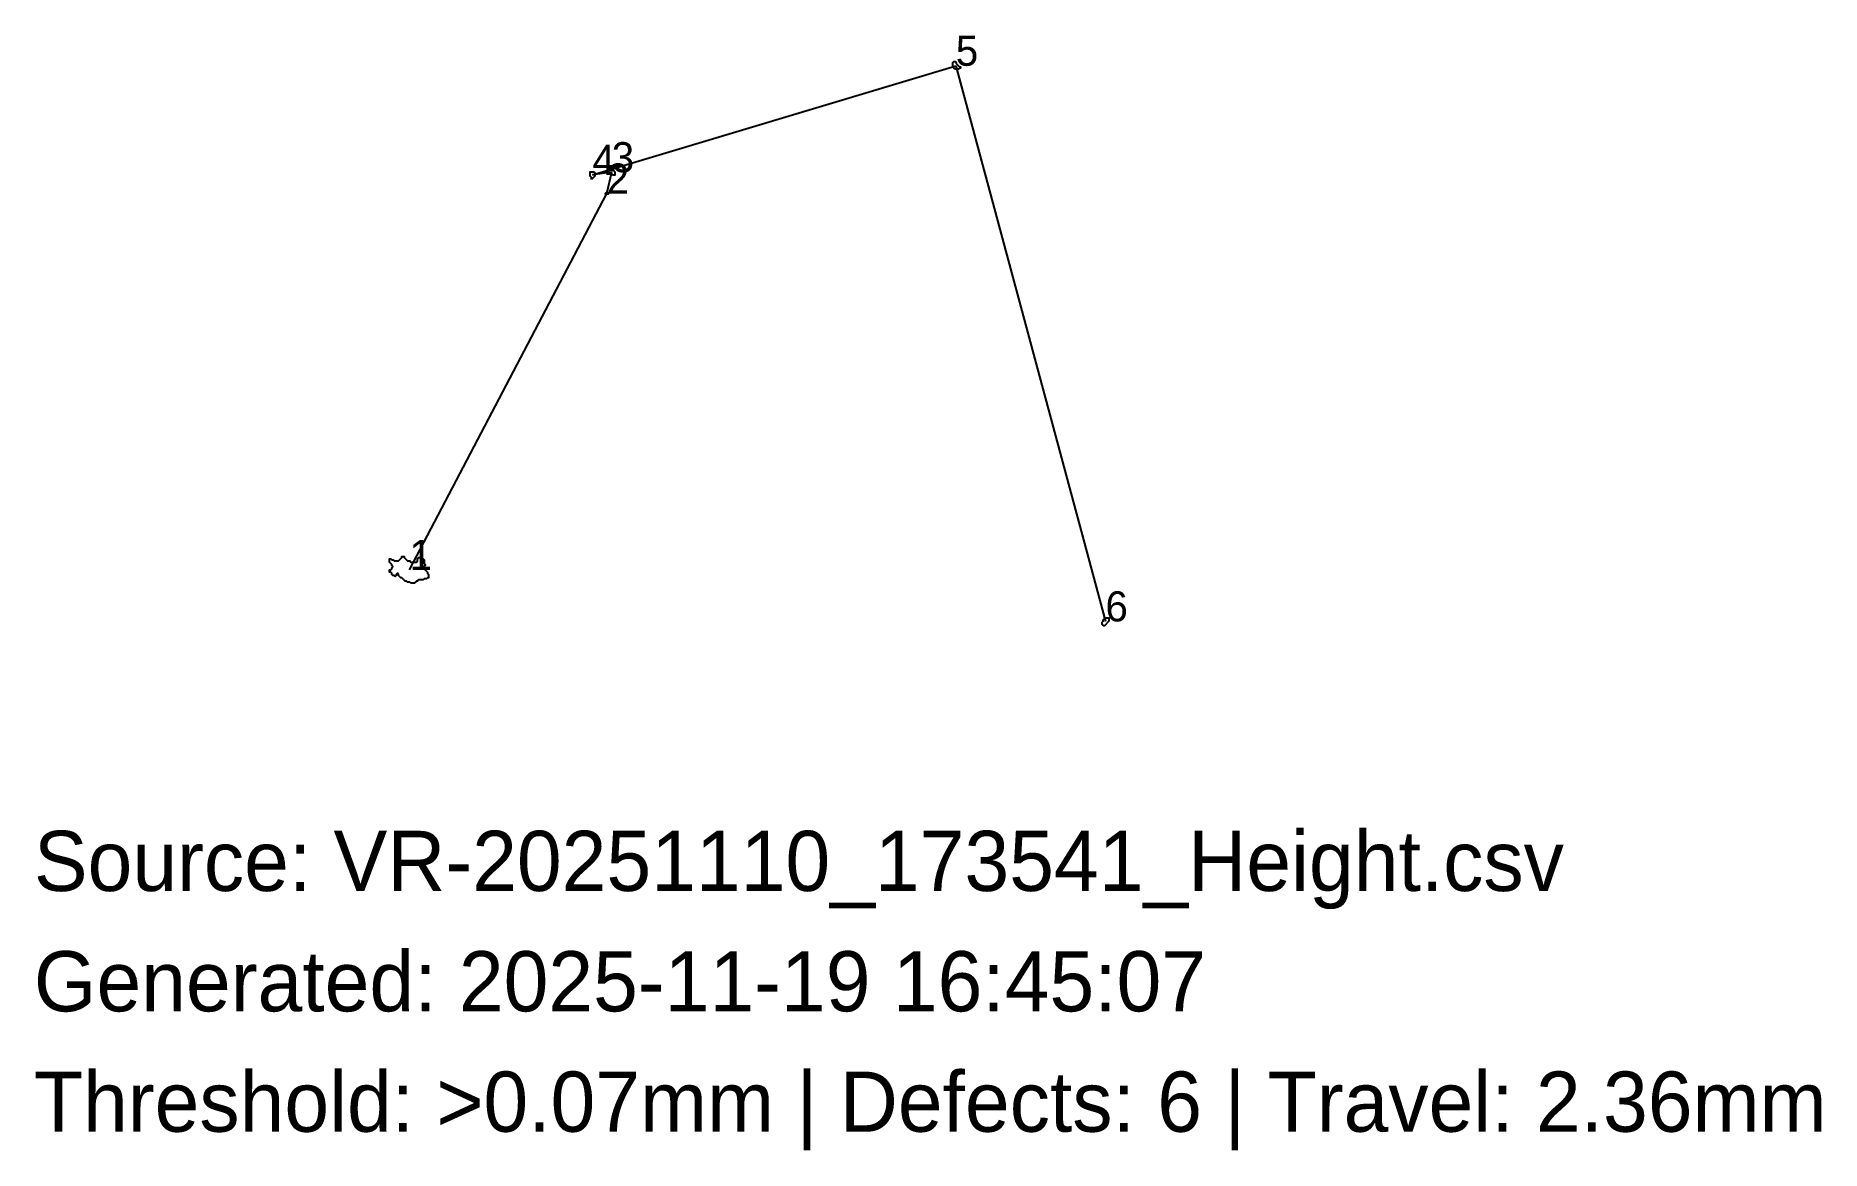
# Model space of a CAD drawing. Header units: metres. Extents: x 0 to 2.97, y -0.73 to 1.12.
import ezdxf

# ---------------------------------------------------------------- set-up
doc = ezdxf.new("R2010")
doc.units = ezdxf.units.M

msp = doc.modelspace()

# ---------------------------------------------------------------- linework, layer by layer
at = {"layer": 'DEFECT_001', "color": 1}
msp.add_lwpolyline([(0.6263, 0.2112), (0.6245, 0.2131), (0.6208, 0.2131), (0.6189, 0.2149), (0.617, 0.2149), (0.6115, 0.2205), (0.6096, 0.2205), (0.6059, 0.2242), (0.6059, 0.2261), (0.6041, 0.2279), (0.6022, 0.2261), (0.6022, 0.2242), (0.6004, 0.2224), (0.5985, 0.2242), (0.5967, 0.2242), (0.5948, 0.2261), (0.5948, 0.2279), (0.593, 0.2298), (0.5911, 0.2298), (0.5911, 0.2335), (0.593, 0.2335), (0.5948, 0.2353), (0.5948, 0.2372), (0.5967, 0.239), (0.5948, 0.2409), (0.5948, 0.2427), (0.5911, 0.2464), (0.5911, 0.252), (0.593, 0.252), (0.5948, 0.2502), (0.5967, 0.2502), (0.5985, 0.2483), (0.6059, 0.2483), (0.6115, 0.2539), (0.6115, 0.2557), (0.6152, 0.2557), (0.6152, 0.2539), (0.6208, 0.2483), (0.6245, 0.2483), (0.6263, 0.2464), (0.6356, 0.2464), (0.6374, 0.2483), (0.6374, 0.252), (0.6393, 0.2539), (0.6448, 0.2539), (0.6486, 0.2502), (0.6486, 0.2446), (0.6504, 0.2427), (0.6504, 0.2409), (0.6467, 0.2372), (0.6541, 0.2298), (0.6541, 0.2279), (0.656, 0.2261), (0.656, 0.2205), (0.6541, 0.2205), (0.6523, 0.2187), (0.6486, 0.2187), (0.6467, 0.2168), (0.6393, 0.2168), (0.6374, 0.2149), (0.6356, 0.2149), (0.6319, 0.2112)], close=True, dxfattribs=at)
at = {"layer": 'DEFECT_002', "color": 1}
msp.add_lwpolyline([(0.9487, 0.8579), (0.9506, 0.8598), (0.9543, 0.8598), (0.9543, 0.8579)], close=True, dxfattribs=at)
at = {"layer": 'DEFECT_003', "color": 1}
msp.add_lwpolyline([(0.9617, 0.8894), (0.9599, 0.8913), (0.958, 0.8913), (0.9543, 0.895), (0.9543, 0.8969), (0.9561, 0.8987), (0.9599, 0.8987), (0.9617, 0.8969), (0.9636, 0.8969), (0.9654, 0.895), (0.9654, 0.8894)], close=True, dxfattribs=at)
at = {"layer": 'DEFECT_004', "color": 1}
msp.add_lwpolyline([(0.9265, 0.882), (0.9265, 0.8857), (0.9246, 0.8876), (0.9246, 0.895), (0.9302, 0.895), (0.9321, 0.8931), (0.9321, 0.8876)], close=True, dxfattribs=at)
at = {"layer": 'DEFECT_005', "color": 1}
msp.add_lwpolyline([(1.5306, 1.0655), (1.5287, 1.0673), (1.5287, 1.0692), (1.5269, 1.071), (1.5269, 1.0766), (1.5287, 1.0784), (1.5306, 1.0784), (1.5324, 1.0766), (1.5324, 1.0747), (1.538, 1.0692), (1.5398, 1.0692), (1.5398, 1.0673), (1.538, 1.0673), (1.5361, 1.0655)], close=True, dxfattribs=at)
at = {"layer": 'DEFECT_006', "color": 1}
msp.add_lwpolyline([(1.777, 0.1408), (1.7752, 0.1427), (1.7752, 0.1464), (1.777, 0.1482), (1.777, 0.1501), (1.7789, 0.1519), (1.7789, 0.1538), (1.7863, 0.1538), (1.7863, 0.1482), (1.7789, 0.1408)], close=True, dxfattribs=at)
at = {"layer": 'TRAJECTORY', "color": 2}
for p, q in [((0.9282, 0.8899), (1.532, 1.0711)), ((1.532, 1.0711), (1.7807, 0.1479)), ((0.9603, 0.8942), (0.9282, 0.8899)), ((0.9519, 0.8588), (0.9603, 0.8942)), ((0.6242, 0.2334), (0.9519, 0.8588))]:
    msp.add_line(p, q, dxfattribs=at)

# ---------------------------------------------------------------- texts
at = {"layer": 'INFO'}
for s, p in [('Source: VR-20251110_173541_Height.csv', (0, -0.3)), ('Generated: 2025-11-19 16:45:07', (0, -0.5)), ('Threshold: >0.07mm | Defects: 6 | Travel: 2.36mm', (0, -0.7))]:
    msp.add_text(s, height=0.1, dxfattribs=at).set_placement(p)
at = {"layer": 'ORDER', "color": 3}
for s, p in [('5', (1.532, 1.0711)), ('4', (0.9282, 0.8899)), ('3', (0.9603, 0.8942)), ('2', (0.9519, 0.8588)), ('1', (0.6242, 0.2334)), ('6', (1.7807, 0.1479))]:
    msp.add_text(s, height=0.05, dxfattribs=at).set_placement(p)

doc.saveas('drawing.dxf')
